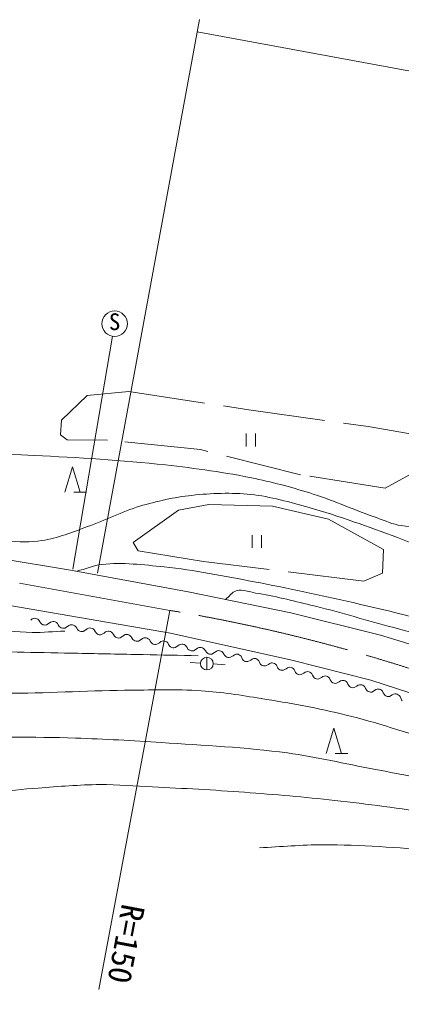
# Model space of a CAD drawing. Units: millimetres, scale not verified. Extents: x 40000 to 680000, y 20000 to 380000.
# Drawn here: x 363314 to 393346, y 240034 to 316214 of the extents above; entities that cross this region are included whole.
import ezdxf
from ezdxf.enums import TextEntityAlignment as Align

# ---------------------------------------------------------------- set-up
doc = ezdxf.new("R2010")
doc.units = ezdxf.units.MM
doc.header["$LTSCALE"] = 1000
doc.linetypes.add('CHAIN', pattern=[18.5, 12, -1.5, 3.5, -1.5])
doc.linetypes.add('DASHED', pattern=[7.5, 6, -1.5])
for name, color, linetype, lineweight in [('M-BGD', 7, 'Continuous', 13), ('M-BGD-EXST', 7, 'Continuous', 13), ('M-BMK', 2, 'CHAIN', 13), ('M-STR-HTXT', 7, 'Continuous', 13)]:
    doc.layers.add(name, color=color, linetype=linetype, lineweight=lineweight)
doc.styles.add('ＭＳ ゴシック', font='')
doc.styles.get('ＭＳ ゴシック').set_extended_font_data('MS Gothic')

msp = doc.modelspace()

# ---------------------------------------------------------------- linework, layer by layer
at = {"layer": 'M-BGD', "linetype": 'DASHED'}
for p, q in [((366616, 284751), (368638, 286680)), ((368638, 286680), (371926, 287005)), ((371926, 287005), (381352, 285550)), ((381352, 285550), (390711, 284243)), ((366535, 283589), (366616, 284751)), ((390711, 284243), (394483, 283602)), ((367074, 283202), (366535, 283589)), ((370228, 283184), (367074, 283202)), ((377557, 282435), (370228, 283184)), ((385400, 280465), (377557, 282435)), ((392058, 279402), (385400, 280465)), ((394480, 280744), (392058, 279402)), ((375822, 277679), (378201, 278123)), ((378201, 278123), (383194, 277993)), ((372266, 275143), (375822, 277679)), ((383194, 277993), (387612, 276973)), ((387612, 276973), (391926, 274594)), ((372658, 274489), (372266, 275143)), ((377783, 273653), (372658, 274489)), ((391926, 274594), (391848, 272738)), ((390384, 272110), (377783, 273653)), ((391848, 272738), (390384, 272110))]:
    msp.add_line(p, q, dxfattribs=at)
at = {"layer": 'M-BGD'}
for p, q in [((357387, 274591), (367333, 272976)), ((367333, 272976), (376588, 271262)), ((376588, 271262), (384640, 269624)), ((358413, 270889), (375180, 268022)), ((364204, 269050), (364312, 269135)), ((364312, 269135), (364412, 269175)), ((364412, 269175), (364508, 269190)), ((364508, 269190), (364600, 269184)), ((364600, 269184), (364688, 269158)), ((364688, 269158), (364773, 269112)), ((364773, 269112), (364854, 269039)), ((364854, 269039), (364926, 268923)), ((364926, 268923), (364999, 268807)), ((365757, 268880), (365857, 268921)), ((365857, 268921), (365953, 268936)), ((365953, 268936), (366045, 268929)), ((366045, 268929), (366133, 268904)), ((384640, 269624), (391676, 267858)), ((364999, 268807), (365079, 268735)), ((365079, 268735), (365164, 268688)), ((365164, 268688), (365253, 268663)), ((365253, 268663), (365345, 268656)), ((365345, 268656), (365441, 268671)), ((365441, 268671), (365649, 268796)), ((365649, 268796), (365757, 268880)), ((366133, 268904), (366218, 268857)), ((366218, 268857), (366299, 268785)), ((366299, 268785), (366371, 268669)), ((366371, 268669), (366444, 268553)), ((366444, 268553), (366524, 268480)), ((366524, 268480), (366609, 268434)), ((366609, 268434), (366698, 268408)), ((366698, 268408), (366790, 268402)), ((366790, 268402), (366886, 268417)), ((366886, 268417), (367094, 268542)), ((367094, 268542), (367202, 268626)), ((367202, 268626), (367302, 268667)), ((367302, 268667), (367398, 268681)), ((367398, 268681), (367490, 268675)), ((367490, 268675), (367578, 268650)), ((367578, 268650), (367663, 268603)), ((367663, 268603), (367744, 268531)), ((367744, 268531), (367816, 268415)), ((367816, 268415), (367889, 268298)), ((367889, 268298), (367969, 268226)), ((367969, 268226), (368054, 268180)), ((368054, 268180), (368143, 268154)), ((368143, 268154), (368235, 268148)), ((368235, 268148), (368331, 268162)), ((368331, 268162), (368539, 268287)), ((368539, 268287), (368647, 268372)), ((368647, 268372), (368747, 268412)), ((368747, 268412), (368843, 268427)), ((368843, 268427), (368935, 268421)), ((368935, 268421), (369023, 268395)), ((369023, 268395), (369108, 268349)), ((369108, 268349), (369189, 268276)), ((369189, 268276), (369261, 268160)), ((369261, 268160), (369334, 268044)), ((370092, 268117), (370192, 268158)), ((370192, 268158), (370288, 268173)), ((370288, 268173), (370380, 268166)), ((370380, 268166), (370468, 268141)), ((369334, 268044), (369414, 267972)), ((369414, 267972), (369499, 267925)), ((369499, 267925), (369588, 267900)), ((369588, 267900), (369680, 267893)), ((369680, 267893), (369776, 267908)), ((369776, 267908), (369984, 268033)), ((369984, 268033), (370092, 268117)), ((370468, 268141), (370553, 268095)), ((370553, 268095), (370634, 268022)), ((370634, 268022), (370706, 267906)), ((370706, 267906), (370779, 267790)), ((370779, 267790), (370859, 267717)), ((370859, 267717), (370944, 267671)), ((370944, 267671), (371033, 267645)), ((371033, 267645), (371125, 267639)), ((371125, 267639), (371221, 267654)), ((371221, 267654), (371429, 267779)), ((371429, 267779), (371537, 267863)), ((371537, 267863), (371637, 267904)), ((371637, 267904), (371733, 267918)), ((371733, 267918), (371825, 267912)), ((371825, 267912), (371913, 267887)), ((371913, 267887), (371998, 267840)), ((371998, 267840), (372079, 267768)), ((372079, 267768), (372151, 267652)), ((372151, 267652), (372224, 267536)), ((372224, 267536), (372304, 267463)), ((372304, 267463), (372389, 267417)), ((372389, 267417), (372478, 267391)), ((372570, 267385), (372666, 267399)), ((372666, 267399), (372874, 267524)), ((372874, 267524), (372982, 267609)), ((372982, 267609), (373082, 267650)), ((373082, 267650), (373178, 267664)), ((373178, 267664), (373270, 267658)), ((373270, 267658), (373358, 267632)), ((373358, 267632), (373443, 267586)), ((373443, 267586), (373524, 267513)), ((373524, 267513), (373596, 267397)), ((373596, 267397), (373669, 267281)), ((374427, 267354), (374527, 267395)), ((374527, 267395), (374623, 267410)), ((374623, 267410), (374715, 267404)), ((374715, 267404), (374803, 267378)), ((375180, 268022), (384713, 265914)), ((391676, 267858), (396904, 266272)), ((372478, 267391), (372570, 267385)), ((373669, 267281), (373749, 267209)), ((373749, 267209), (373834, 267162)), ((373834, 267162), (373923, 267137)), ((373923, 267137), (374015, 267131)), ((374015, 267131), (374111, 267145)), ((374111, 267145), (374319, 267270)), ((374319, 267270), (374427, 267354)), ((374803, 267378), (374888, 267332)), ((374888, 267332), (374969, 267259)), ((374969, 267259), (375041, 267143)), ((375041, 267143), (375114, 267027)), ((375114, 267027), (375194, 266954)), ((375194, 266954), (375279, 266908)), ((375279, 266908), (375368, 266882)), ((375368, 266882), (375460, 266876)), ((375460, 266876), (375556, 266891)), ((375556, 266891), (375764, 267016)), ((375764, 267016), (375872, 267100)), ((375872, 267100), (375972, 267141)), ((375972, 267141), (376068, 267155)), ((376068, 267155), (376160, 267149)), ((376160, 267149), (376248, 267124)), ((376248, 267124), (376333, 267077)), ((376333, 267077), (376414, 267005)), ((376414, 267005), (376486, 266889)), ((376486, 266889), (376559, 266773)), ((376559, 266773), (376639, 266700)), ((376639, 266700), (376724, 266654)), ((376724, 266654), (376813, 266628)), ((376905, 266622), (377001, 266637)), ((377001, 266637), (377209, 266762)), ((377209, 266762), (377317, 266846)), ((377317, 266846), (377417, 266887)), ((377417, 266887), (377513, 266901)), ((377513, 266901), (377605, 266895)), ((377605, 266895), (377693, 266869)), ((377693, 266869), (377778, 266823)), ((377778, 266823), (377859, 266751)), ((377859, 266751), (377931, 266634)), ((377931, 266634), (378004, 266518)), ((378762, 266592), (378862, 266632)), ((378862, 266632), (378958, 266647)), ((378958, 266647), (379050, 266641)), ((379050, 266641), (379138, 266615)), ((376813, 266628), (376905, 266622)), ((378004, 266518), (378084, 266446)), ((378084, 266446), (378169, 266399)), ((378169, 266399), (378258, 266374)), ((378258, 266374), (378350, 266368)), ((378350, 266368), (378446, 266382)), ((378446, 266382), (378654, 266507)), ((378654, 266507), (378762, 266592)), ((379138, 266615), (379223, 266569)), ((379223, 266569), (379304, 266496)), ((379304, 266496), (379376, 266380)), ((379376, 266380), (379449, 266264)), ((379449, 266264), (379529, 266192)), ((379529, 266192), (379614, 266145)), ((379614, 266145), (379703, 266120)), ((379703, 266120), (379795, 266113)), ((379795, 266113), (379891, 266128)), ((379891, 266128), (380099, 266253)), ((380099, 266253), (380210, 266330)), ((380210, 266330), (380311, 266365)), ((380311, 266365), (380405, 266373)), ((380405, 266373), (380494, 266361)), ((380494, 266361), (380578, 266330)), ((380578, 266330), (380658, 266279)), ((380658, 266279), (380731, 266202)), ((380731, 266202), (380793, 266082)), ((380793, 266082), (380856, 265961)), ((380856, 265961), (380929, 265884)), ((380929, 265884), (381008, 265833)), ((381276, 265798), (381487, 265910)), ((381487, 265910), (381599, 265988)), ((381599, 265988), (381699, 266022)), ((381699, 266022), (381793, 266031)), ((381793, 266031), (381882, 266019)), ((381882, 266019), (381967, 265988)), ((381967, 265988), (382046, 265936)), ((382046, 265936), (382119, 265859)), ((384713, 265914), (390935, 264328)), ((381008, 265833), (381092, 265802)), ((381092, 265802), (381182, 265790)), ((381182, 265790), (381276, 265798)), ((382119, 265859), (382182, 265739)), ((382182, 265739), (382244, 265619)), ((382244, 265619), (382317, 265541)), ((382317, 265541), (382396, 265490)), ((382396, 265490), (382481, 265459)), ((382481, 265459), (382570, 265447)), ((382570, 265447), (382664, 265456)), ((382664, 265456), (382876, 265567)), ((382876, 265567), (382987, 265645)), ((382987, 265645), (383088, 265679)), ((383088, 265679), (383182, 265688)), ((383182, 265688), (383271, 265676)), ((383271, 265676), (383355, 265645)), ((383355, 265645), (383435, 265594)), ((383435, 265594), (383508, 265516)), ((383508, 265516), (383570, 265396)), ((383570, 265396), (383633, 265276)), ((383633, 265276), (383706, 265199)), ((383706, 265199), (383785, 265147)), ((383785, 265147), (383869, 265116)), ((383869, 265116), (383959, 265104)), ((383959, 265104), (384053, 265113)), ((384053, 265113), (384264, 265225)), ((384264, 265225), (384376, 265302)), ((384376, 265302), (384476, 265336)), ((384476, 265336), (384570, 265345)), ((384570, 265345), (384659, 265333)), ((384659, 265333), (384744, 265302)), ((384744, 265302), (384823, 265251)), ((384823, 265251), (384896, 265173)), ((384896, 265173), (384959, 265053)), ((384959, 265053), (385021, 264933)), ((385021, 264933), (385094, 264856)), ((385094, 264856), (385173, 264804)), ((385173, 264804), (385258, 264773)), ((385258, 264773), (385347, 264762)), ((385347, 264762), (385441, 264770)), ((385441, 264770), (385653, 264882)), ((385653, 264882), (385764, 264959)), ((385764, 264959), (385865, 264994)), ((385865, 264994), (385959, 265002)), ((385959, 265002), (386048, 264990)), ((386048, 264990), (386132, 264959)), ((386132, 264959), (386212, 264908)), ((386212, 264908), (386285, 264831)), ((386285, 264831), (386347, 264711)), ((386347, 264711), (386410, 264590)), ((386410, 264590), (386483, 264513)), ((386483, 264513), (386562, 264462)), ((386562, 264462), (386646, 264431)), ((386646, 264431), (386736, 264419)), ((386736, 264419), (386830, 264427)), ((386830, 264427), (387041, 264539)), ((387041, 264539), (387153, 264616)), ((387153, 264616), (387253, 264651)), ((387253, 264651), (387347, 264659)), ((387347, 264659), (387436, 264648)), ((387436, 264648), (387521, 264617)), ((387521, 264617), (387600, 264565)), ((387600, 264565), (387673, 264488)), ((387673, 264488), (387736, 264368)), ((387736, 264368), (387798, 264248)), ((387798, 264248), (387871, 264170)), ((387871, 264170), (387950, 264119)), ((387950, 264119), (388035, 264088)), ((388035, 264088), (388124, 264076)), ((388124, 264076), (388218, 264085)), ((388218, 264085), (388430, 264196)), ((388430, 264196), (388541, 264274)), ((388541, 264274), (388642, 264308)), ((388642, 264308), (388736, 264317)), ((388736, 264317), (388825, 264305)), ((388825, 264305), (388909, 264274)), ((388909, 264274), (388989, 264222)), ((388989, 264222), (389062, 264145)), ((389062, 264145), (389124, 264025)), ((389124, 264025), (389187, 263905)), ((389187, 263905), (389260, 263828)), ((389260, 263828), (389339, 263776)), ((389339, 263776), (389423, 263745)), ((389423, 263745), (389512, 263733)), ((389512, 263733), (389607, 263742)), ((389607, 263742), (389818, 263854)), ((389818, 263854), (389930, 263931)), ((389930, 263931), (390030, 263965)), ((390030, 263965), (390124, 263974)), ((390124, 263974), (390213, 263962)), ((390213, 263962), (390298, 263931)), ((390298, 263931), (390377, 263880)), ((390377, 263880), (390450, 263802)), ((390450, 263802), (390513, 263682)), ((390513, 263682), (390575, 263562)), ((390935, 264328), (398447, 261887)), ((391207, 263511), (391318, 263588)), ((391318, 263588), (391419, 263623)), ((391419, 263623), (391513, 263631)), ((391513, 263631), (391602, 263619)), ((391602, 263619), (391686, 263588)), ((391686, 263588), (391766, 263537)), ((390575, 263562), (390648, 263485)), ((390648, 263485), (390727, 263433)), ((390727, 263433), (390812, 263402)), ((390812, 263402), (390901, 263390)), ((390901, 263390), (390995, 263399)), ((390995, 263399), (391207, 263511)), ((391766, 263537), (391839, 263460)), ((391839, 263460), (391901, 263339)), ((391901, 263339), (391964, 263219)), ((391964, 263219), (392037, 263142)), ((392037, 263142), (392116, 263091)), ((392116, 263091), (392200, 263060)), ((392200, 263060), (392289, 263048)), ((392289, 263048), (392384, 263056)), ((392384, 263056), (392595, 263168)), ((392595, 263168), (392715, 263233)), ((392715, 263233), (392820, 263256)), ((392820, 263256), (392916, 263254)), ((392916, 263254), (393004, 263232)), ((393004, 263232), (393086, 263192)), ((393086, 263192), (393161, 263131)), ((393161, 263131), (393226, 263046)), ((393226, 263046), (393276, 262920)), ((393276, 262920), (393327, 262793)), ((393327, 262793), (393392, 262708))]:
    msp.add_line(p, q, dxfattribs=at)
for points, knots in [([(379518, 270666), (379799, 270893), (380013, 271247), (380359, 271348), (380848, 271490), (381374, 271257), (381876, 271174), (383330, 270932), (384766, 270583), (386198, 270232), (388239, 269733), (390253, 269127), (392281, 268577), (394732, 267912), (397212, 267348), (399636, 266590), (401784, 265918), (403852, 265005), (405997, 264324), (408073, 263665), (410181, 263111), (412289, 262564), (414029, 262112), (415752, 261543), (417535, 261309), (419056, 261109), (420602, 261174), (422136, 261187), (423619, 261199), (425106, 261226), (426581, 261379), (428080, 261533), (429565, 261814), (431042, 262111), (433109, 262526), (435187, 262931), (437195, 263575), (439172, 264209), (441093, 265026), (442964, 265928), (444194, 266521), (445286, 267383), (446537, 267932), (447891, 268526), (449330, 268909), (450754, 269309), (452289, 269739), (453883, 269944), (455408, 270407), (456583, 270763), (457772, 271124), (458859, 271696), (459575, 272074), (460261, 272532), (460846, 273091), (461726, 273932), (462407, 274967), (463077, 275984), (463898, 277233), (464595, 278564), (465255, 279905), (466071, 281563), (466861, 283244), (467451, 284995), (468107, 286940), (468467, 288973), (468933, 290973), (469762, 294540), (470378, 298156), (471268, 301709), (471754, 303648), (472319, 305567), (472906, 307478), (473129, 308203), (473383, 308919), (473621, 309639)], [0, 0, 0, 0, 1, 1, 1, 2, 2, 2, 3, 3, 3, 4, 4, 4, 5, 5, 5, 6, 6, 6, 7, 7, 7, 8, 8, 8, 9, 9, 9, 10, 10, 10, 11, 11, 11, 12, 12, 12, 13, 13, 13, 14, 14, 14, 15, 15, 15, 16, 16, 16, 17, 17, 17, 18, 18, 18, 19, 19, 19, 20, 20, 20, 21, 21, 21, 22, 22, 22, 23, 23, 23, 24, 24, 24, 25, 25, 25, 25]), ([(367823, 272886), (368482, 273062), (369123, 273340), (369801, 273416), (371419, 273597), (373062, 273389), (374681, 273224), (377060, 272982), (379408, 272498), (381758, 272056), (384360, 271568), (386950, 271011), (389531, 270418), (392606, 269712), (395665, 268939), (398716, 268135), (401083, 267511), (403432, 266819), (405792, 266166), (407772, 265617), (409739, 265016), (411735, 264527), (413270, 264152), (414802, 263719), (416371, 263534), (418039, 263337), (419729, 263369), (421408, 263412), (423866, 263475), (426336, 263575), (428763, 263970), (430194, 264202), (431625, 264518), (432981, 265033), (434774, 265713), (436463, 266663), (438088, 267682), (439624, 268646), (440868, 270044), (442445, 270941), (443778, 271700), (445216, 272302), (446697, 272701), (448084, 273075), (449542, 273102), (450967, 273277), (452226, 273431), (453556, 273266), (454750, 273695), (455508, 273967), (456222, 274430), (456771, 275019), (457566, 275871), (457961, 277026), (458479, 278069), (458990, 279097), (459542, 280120), (459856, 281224), (460655, 284033), (460520, 287033), (461100, 289895), (462314, 295883), (464211, 301712), (465767, 307620)], [0, 0, 0, 0, 1, 1, 1, 2, 2, 2, 3, 3, 3, 4, 4, 4, 5, 5, 5, 6, 6, 6, 7, 7, 7, 8, 8, 8, 9, 9, 9, 10, 10, 10, 11, 11, 11, 12, 12, 12, 13, 13, 13, 14, 14, 14, 15, 15, 15, 16, 16, 16, 17, 17, 17, 18, 18, 18, 19, 19, 19, 20, 20, 20, 21, 21, 21, 21]), ([(324022, 285370), (324531, 285499), (325024, 285761), (325550, 285758), (326243, 285754), (326896, 285424), (327560, 285223), (328938, 284806), (330278, 284269), (331650, 283829), (333163, 283344), (334691, 282906), (336216, 282458), (338268, 281855), (340328, 281281), (342382, 280688), (346304, 279556), (350204, 278347), (354142, 277273), (356022, 276760), (357910, 276277), (359806, 275826), (360645, 275626), (361475, 275359), (362333, 275268), (363246, 275172), (364179, 275147), (365087, 275286), (366324, 275475), (367495, 275973), (368677, 276384), (370062, 276866), (371368, 277568), (372773, 277987), (374104, 278384), (375471, 278688), (376851, 278841), (378393, 279013), (379962, 279071), (381505, 278911), (383057, 278750), (384569, 278305), (386071, 277883), (388427, 277221), (390728, 276373), (393025, 275530), (394075, 275144), (395073, 274611), (396145, 274292), (397827, 273793), (399592, 273630), (401304, 273247), (403283, 272804), (405263, 272359), (407212, 271800), (409106, 271258), (410982, 270650), (412824, 269953), (414699, 269244), (416468, 268271), (418349, 267582), (419582, 267131), (420827, 266690), (422114, 266432), (423150, 266224), (424212, 266085), (425269, 266118), (426345, 266152), (427422, 266347), (428458, 266641), (429516, 266941), (430537, 267380), (431508, 267896), (432297, 268315), (433096, 268759), (433739, 269378), (434333, 269949), (434853, 270628), (435186, 271382), (435523, 272147), (435564, 273013), (435697, 273839), (436494, 278778), (436927, 283769), (437417, 288747), (437742, 292053), (437957, 295370), (438227, 298681)], [0, 0, 0, 0, 1, 1, 1, 2, 2, 2, 3, 3, 3, 4, 4, 4, 5, 5, 5, 6, 6, 6, 7, 7, 7, 8, 8, 8, 9, 9, 9, 10, 10, 10, 11, 11, 11, 12, 12, 12, 13, 13, 13, 14, 14, 14, 15, 15, 15, 16, 16, 16, 17, 17, 17, 18, 18, 18, 19, 19, 19, 20, 20, 20, 21, 21, 21, 22, 22, 22, 23, 23, 23, 24, 24, 24, 25, 25, 25, 26, 26, 26, 27, 27, 27, 28, 28, 28, 29, 29, 29, 29]), ([(310944, 289036), (311327, 289145), (311697, 289325), (312093, 289362), (313724, 289516), (315356, 289067), (316989, 288928), (318868, 288769), (320759, 288727), (322628, 288471), (324768, 288179), (326895, 287767), (328989, 287242), (332606, 286335), (336095, 284977), (339673, 283930), (340975, 283549), (342260, 283090), (343595, 282850), (345294, 282543), (347030, 282495), (348754, 282396), (353987, 282097), (359239, 282238), (364474, 281978), (367919, 281807), (371365, 281612), (374792, 281229), (377153, 280964), (379514, 280645), (381839, 280160), (383382, 279838), (384905, 279419), (386406, 278940), (388107, 278397), (389738, 277654), (391425, 277069), (392048, 276853), (392656, 276563), (393308, 276465), (394208, 276330), (395134, 276391), (396038, 276500), (397628, 276691), (399178, 277149), (400721, 277580), (402256, 278010), (403770, 278522), (405264, 279079), (406715, 279620), (408104, 280316), (409551, 280868), (411240, 281513), (412967, 282054), (414675, 282646)], [0, 0, 0, 0, 1, 1, 1, 2, 2, 2, 3, 3, 3, 4, 4, 4, 5, 5, 5, 6, 6, 6, 7, 7, 7, 8, 8, 8, 9, 9, 9, 10, 10, 10, 11, 11, 11, 12, 12, 12, 13, 13, 13, 14, 14, 14, 15, 15, 15, 16, 16, 16, 17, 17, 17, 18, 18, 18, 18]), ([(313402, 277772), (314715, 277707), (316033, 277708), (317341, 277575), (318752, 277431), (320148, 277160), (321547, 276924), (323547, 276587), (325546, 276245), (327531, 275832), (329899, 275340), (332242, 274735), (334596, 274182), (336978, 273622), (339370, 273097), (341741, 272491), (343977, 271921), (346170, 271187), (348417, 270661), (350791, 270106), (353200, 269714), (355597, 269267), (357257, 268958), (358908, 268594), (360582, 268378), (361819, 268219), (363065, 268106), (364312, 268082), (365172, 268065), (366031, 268152), (366891, 268187)], [0, 0, 0, 0, 1, 1, 1, 2, 2, 2, 3, 3, 3, 4, 4, 4, 5, 5, 5, 6, 6, 6, 7, 7, 7, 8, 8, 8, 9, 9, 9, 10, 10, 10, 10]), ([(301719, 272105), (302864, 272395), (303994, 272749), (305153, 272976), (306978, 273333), (308823, 273609), (310678, 273743), (312590, 273881), (314514, 273864), (316429, 273778), (318557, 273683), (320682, 273466), (322791, 273168), (325629, 272766), (328432, 272139), (331244, 271582), (334067, 271023), (336880, 270412), (339697, 269822), (342509, 269232), (345315, 268611), (348132, 268044), (350127, 267642), (352107, 267136), (354128, 266894), (355889, 266682), (357671, 266696), (359444, 266632), (362266, 266531), (365091, 266501), (367914, 266440), (369622, 266404), (371330, 266370), (373038, 266336), (374479, 266307), (375920, 266278), (377361, 266249)], [0, 0, 0, 0, 1, 1, 1, 2, 2, 2, 3, 3, 3, 4, 4, 4, 5, 5, 5, 6, 6, 6, 7, 7, 7, 8, 8, 8, 9, 9, 9, 10, 10, 10, 11, 11, 11, 12, 12, 12, 12]), ([(317591, 268459), (319000, 268556), (320407, 268711), (321820, 268750), (324178, 268815), (326539, 268756), (328896, 268657), (330362, 268595), (331835, 268550), (333288, 268343), (335300, 268057), (337285, 267587), (339249, 267065), (341421, 266488), (343507, 265616), (345674, 265020), (346729, 264730), (347793, 264471), (348869, 264276), (350741, 263938), (352632, 263697), (354528, 263544), (357085, 263339), (359655, 263309), (362220, 263300), (365343, 263290), (368463, 263503), (371585, 263533), (373591, 263552), (375602, 263632), (377604, 263498), (379178, 263392), (380740, 263145), (382298, 262894), (384545, 262531), (386791, 262132), (389002, 261592), (391368, 261015), (393671, 260207), (396009, 259524), (399330, 258553), (402631, 257506), (405981, 256637), (407798, 256165), (409629, 255738), (411471, 255373), (412580, 255153), (413697, 254969), (414817, 254815), (415778, 254683), (416746, 254606), (417710, 254502)], [0, 0, 0, 0, 1, 1, 1, 2, 2, 2, 3, 3, 3, 4, 4, 4, 5, 5, 5, 6, 6, 6, 7, 7, 7, 8, 8, 8, 9, 9, 9, 10, 10, 10, 11, 11, 11, 12, 12, 12, 13, 13, 13, 14, 14, 14, 15, 15, 15, 16, 16, 16, 17, 17, 17, 17]), ([(326842, 264887), (328253, 264881), (329673, 265016), (331077, 264870), (332481, 264724), (333843, 264306), (335225, 264016), (337714, 263492), (340198, 262948), (342684, 262412), (345863, 261728), (348999, 260813), (352218, 260356), (354034, 260098), (355875, 260054), (357708, 259972), (361046, 259824), (364391, 259899), (367730, 259780), (369980, 259701), (372228, 259583), (374475, 259432), (377778, 259210), (381093, 259054), (384374, 258613), (386659, 258305), (388906, 257766), (391171, 257340), (393519, 256900), (395860, 256429), (398213, 256016), (400201, 255666), (402193, 255330), (404191, 255040), (406967, 254637), (409755, 254318), (412539, 253977), (414711, 253711), (416877, 253393), (419058, 253210), (422402, 252929), (425762, 252873), (429114, 252704)], [0, 0, 0, 0, 1, 1, 1, 2, 2, 2, 3, 3, 3, 4, 4, 4, 5, 5, 5, 6, 6, 6, 7, 7, 7, 8, 8, 8, 9, 9, 9, 10, 10, 10, 11, 11, 11, 12, 12, 12, 13, 13, 13, 14, 14, 14, 14]), ([(361227, 255535), (362415, 255643), (363601, 255772), (364790, 255860), (366408, 255979), (368026, 256121), (369647, 256131), (371027, 256140), (372405, 256023), (373784, 255953), (376194, 255830), (378604, 255706), (381011, 255527), (383374, 255351), (385735, 255149), (388091, 254892), (390665, 254610), (393229, 254245), (395794, 253898), (398754, 253498), (401703, 253020), (404666, 252643), (406620, 252395), (408574, 252120), (410539, 251981), (413183, 251795), (415837, 251795), (418487, 251754), (421566, 251708), (424645, 251762), (427724, 251737), (429740, 251721), (431757, 251715), (433772, 251650), (434916, 251613), (436059, 251536), (437203, 251479)], [0, 0, 0, 0, 1, 1, 1, 2, 2, 2, 3, 3, 3, 4, 4, 4, 5, 5, 5, 6, 6, 6, 7, 7, 7, 8, 8, 8, 9, 9, 9, 10, 10, 10, 11, 11, 11, 12, 12, 12, 12]), ([(382184, 251168), (383849, 251247), (385512, 251406), (387178, 251403), (390110, 251398), (393038, 251175), (395962, 250959), (397848, 250820), (399723, 250553), (401609, 250410), (404185, 250215), (406765, 250076), (409347, 249992), (410880, 249942), (412415, 249957), (413948, 249939)], [0, 0, 0, 0, 1, 1, 1, 2, 2, 2, 3, 3, 3, 4, 4, 4, 5, 5, 5, 5])]:
    msp.add_open_spline(points, degree=3, knots=knots, dxfattribs=at)
at = {"layer": 'M-BGD-EXST'}
for p, q in [((370629, 291334), (367509, 273042)), ((381121, 283689), (381121, 282689)), ((381871, 283689), (381871, 282689)), ((367486, 281087), (366886, 279087)), ((367486, 281087), (368086, 279087)), ((368586, 279087), (367586, 279087)), ((381591, 275728), (381591, 274728)), ((382341, 275728), (382341, 274728)), ((378042, 266135), (378042, 265135)), ((377543, 265664), (376736, 265711)), ((378541, 265602), (379478, 265541)), ((388015, 260562), (387415, 258562)), ((388015, 260562), (388615, 258562)), ((389115, 258562), (388115, 258562))]:
    msp.add_line(p, q, dxfattribs=at)
for centre, radius in [((370797, 292320), 1000), ((378042, 265635), 500)]:
    msp.add_circle(centre, radius, dxfattribs=at)
at = {"layer": 'M-BMK'}
msp.add_line((375144, 269805), (360433, 272458), dxfattribs=at)
msp.add_arc((353494, 139246), 132342, 66.38037, 80.5845, dxfattribs=at)
at = {"layer": 'M-STR-HTXT'}
for p, q in [((369440, 272740), (377467, 316214)), ((377286, 315231), (444690, 302841)), ((375144, 269805), (369544, 240034))]:
    msp.add_line(p, q, dxfattribs=at)

# ---------------------------------------------------------------- texts
at = {"layer": 'M-BGD-EXST', "style": 'ＭＳ ゴシック'}
msp.add_text('S', height=1320, dxfattribs=at).set_placement((370797, 291420), align=Align.BOTTOM_CENTER)
at = {"layer": 'M-STR-HTXT', "style": 'ＭＳ ゴシック'}
msp.add_text('R=150', height=1833, rotation=259.348, dxfattribs=at).set_placement((370845, 246951), align=Align.BOTTOM_LEFT)

doc.saveas('drawing.dxf')
